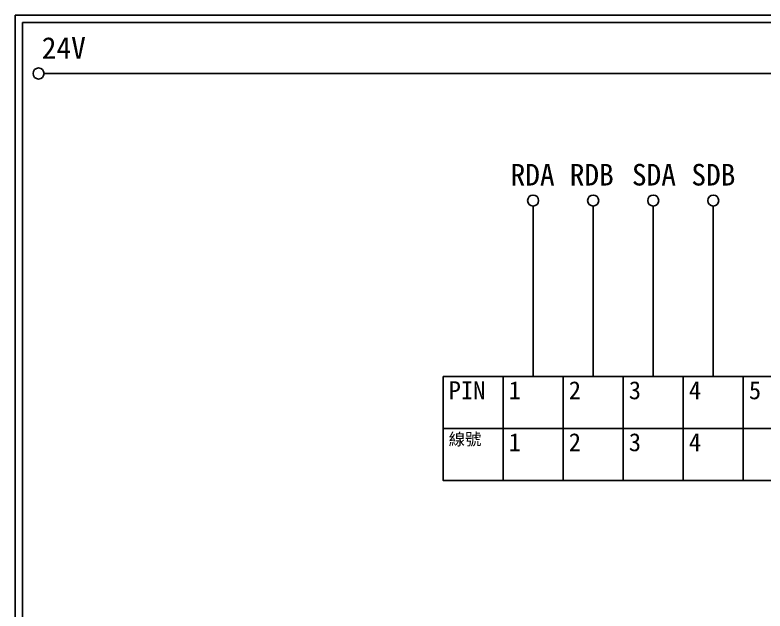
# Model space of a CAD drawing. Extents: x 627 to 914, y 3 to 207.
# Drawn here: x 627.2 to 752.2, y 107.6 to 207 of the extents above; entities that cross this region are included whole.
import ezdxf

# ---------------------------------------------------------------- set-up
doc = ezdxf.new("R2010")
doc.units = 0
doc.layers.get('0').update_dxf_attribs({"linetype": 'CONTINUOUS'})
doc.layers.add('圖框層', color=7, linetype='CONTINUOUS')
doc.layers.add('標尺寸層', color=3, linetype='CONTINUOUS')
doc.styles.add('STSL', font='kaiu.ttf')

msp = doc.modelspace()

# ---------------------------------------------------------------- linework, layer by layer
for p, q in [((713.59, 146.73), (713.59, 175.13)), ((723.6, 146.73), (723.6, 175.13)), ((733.61, 146.73), (733.61, 175.13)), ((743.62, 146.73), (743.62, 175.13))]:
    msp.add_line(p, q)
for points in [[(698.57, 146.73), (708.58, 146.73), (708.58, 138.07), (698.57, 138.07)], [(708.58, 146.73), (718.59, 146.73), (718.59, 138.07), (708.58, 138.07)], [(718.59, 146.73), (728.6, 146.73), (728.6, 138.07), (718.59, 138.07)], [(728.6, 146.73), (738.61, 146.73), (738.61, 138.07), (728.6, 138.07)], [(738.61, 146.73), (748.62, 146.73), (748.62, 138.07), (738.61, 138.07)], [(748.62, 146.73), (758.63, 146.73), (758.63, 138.07), (748.62, 138.07)], [(698.57, 138.07), (708.58, 138.07), (708.58, 129.4), (698.57, 129.4)], [(708.58, 138.07), (718.59, 138.07), (718.59, 129.4), (708.58, 129.4)], [(718.59, 138.07), (728.6, 138.07), (728.6, 129.4), (718.59, 129.4)], [(728.6, 138.07), (738.61, 138.07), (738.61, 129.4), (728.6, 129.4)], [(738.61, 138.07), (748.62, 138.07), (748.62, 129.4), (738.61, 129.4)], [(748.62, 138.07), (758.63, 138.07), (758.63, 129.4), (748.62, 129.4)]]:
    msp.add_lwpolyline(points, close=True)
at = {"layer": '圖框層', "color": 7}
for p, q in [((914.2, 206.97), (627.2, 206.97)), ((627.2, 3), (627.2, 206.97)), ((912.95, 205.72), (628.45, 205.72)), ((628.45, 4.25), (628.45, 205.72))]:
    msp.add_line(p, q, dxfattribs=at)
at = {"layer": '標尺寸層', "color": 7}
msp.add_line((632.04, 197.22), (909.63, 197.22), dxfattribs=at)
for centre in [(631.12, 197.22), (713.59, 176.05), (723.6, 176.05), (733.61, 176.05), (743.62, 176.05)]:
    msp.add_circle(centre, 0.92, dxfattribs=at)

# ---------------------------------------------------------------- texts
at = {"width": 8.2913, "attachment_point": 1}
for s, insert, char_height in [('PIN', (699.51, 145.93), 3), ('1', (709.52, 145.93), 3), ('2', (719.53, 145.93), 3), ('3', (729.54, 145.93), 3), ('4', (739.55, 145.93), 3), ('5', (749.56, 145.93), 3), ('{\\fPMingLiU|b0|i0|c136|p18;線號}', (699.51, 137.27), 2), ('1', (709.52, 137.27), 3), ('2', (719.53, 137.27), 3), ('3', (729.54, 137.27), 3), ('4', (739.55, 137.27), 3)]:
    msp.add_mtext(s, dxfattribs=dict(at, insert=insert, char_height=char_height))
at = {"layer": '圖框層', "color": 4, "style": 'STSL'}
for s, p in [('24V', (631.66, 199.68)), ('RDA', (709.83, 178.55)), ('RDB', (719.69, 178.55)), ('SDA', (730.06, 178.55)), ('SDB', (739.97, 178.55))]:
    msp.add_text(s, height=3.6, dxfattribs=at).set_placement(p)

doc.saveas('drawing.dxf')
